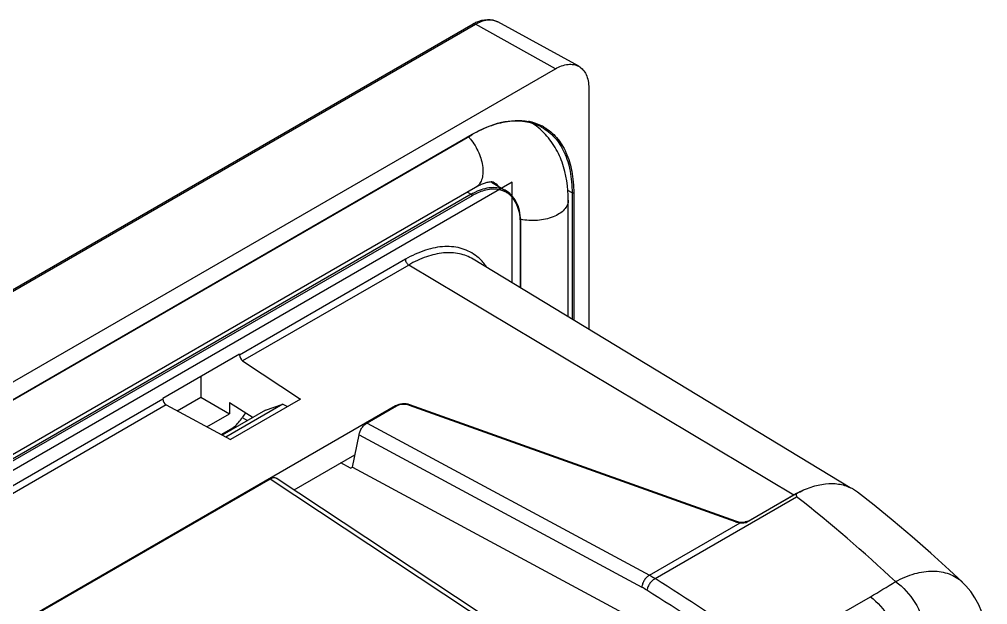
# Model space of a CAD drawing. Header units: millimetres. Extents: x 0 to 594, y 0 to 420.
# Drawn here: x 376.44 to 396.97, y 65.06 to 77.47 of the extents above; entities that cross this region are included whole.
import ezdxf

# ---------------------------------------------------------------- set-up
doc = ezdxf.new("R2010")
doc.units = ezdxf.units.MM
doc.header["$LTSCALE"] = 32.67
doc.linetypes.add('CENTER', pattern=[0.6, 0.375, -0.075, 0.075, -0.075])
doc.layers.get('0').update_dxf_attribs({"linetype": 'CONTINUOUS'})
for name, color, linetype in [('AUSFORMSCHRAEGEN', 7, 'CONTINUOUS'), ('FASEN', 7, 'CONTINUOUS'), ('KURVEN', 7, 'CONTINUOUS'), ('RUNDUNGEN', 7, 'CONTINUOUS')]:
    doc.layers.add(name, color=color, linetype=linetype)

msp = doc.modelspace()

# ---------------------------------------------------------------- linework, layer by layer
at = {"color": 7, "linetype": 'CONTINUOUS'}
for p, q in [((386.1112, 73.9034), (341.5636, 48.184)), ((388.0772, 71.1593), (388.0772, 73.6343))]:
    msp.add_line(p, q, dxfattribs=at)
for centre, radius, start, end in [((386.4743, 73.9982), 1.5204, 48.70857, 56.28615), ((385.081, 74.1907), 1.1807, 38.7782, 41.89619), ((386.4674, 73.9901), 1.5311, 46.37656, 48.71488)]:
    msp.add_arc(centre, radius, start, end, dxfattribs=at)
for points, knots in [([(388.0772, 73.6343), (388.0772, 73.9066), (388.0187, 74.3175), (387.7854, 74.8023), (387.6182, 75.0083), (387.5238, 75.0984)], [0, 0, 0, 0, 0.5094946, 0.7557914, 1, 1, 1, 1]), ([(386.0014, 74.9302), (386.0725, 74.8417), (386.1874, 74.6505), (386.2642, 74.3899), (386.2693, 74.1933), (386.2453, 74.0692), (386.1939, 73.9682), (386.1402, 73.9201), (386.1112, 73.9034)], [0, 0, 0, 0, 0.2994959, 0.5815717, 0.7056927, 0.8153758, 0.911811, 1, 1, 1, 1]), ([(386.4864, 74.0151), (386.4866, 74.0147), (386.4811, 74.0168), (386.4762, 74.0176), (386.451, 74.0208), (386.4163, 74.0186), (386.3602, 74.0097), (386.2892, 73.9885), (386.2031, 73.9534), (386.143, 73.9218), (386.1112, 73.9034)], [0, 0, 0, 0, 0.0029473, 0.0224299, 0.0717361, 0.1631854, 0.3018782, 0.4896396, 0.7233041, 1, 1, 1, 1]), ([(386.5107, 73.9822), (386.5069, 73.9889), (386.5049, 73.9949), (386.4829, 74.0199), (386.4864, 74.0151)], [0, 0, 0, 0, 0.5630919, 1, 1, 1, 1]), ([(388.0772, 73.6343), (388.0772, 73.5991), (388.0607, 73.5246), (387.9924, 73.4253), (387.8876, 73.3403), (387.6997, 73.2464), (387.4178, 73.1889), (387.1823, 73.2034), (387.0663, 73.2283)], [0, 0, 0, 0, 0.0875983, 0.1841429, 0.294781, 0.4203558, 0.7043187, 1, 1, 1, 1])]:
    msp.add_open_spline(points, degree=3, knots=knots, dxfattribs=at)
msp.add_open_spline([(386.5907, 73.9347), (386.5596, 73.9656), (386.5243, 73.9928), (386.4864, 74.0147)], degree=3, dxfattribs=at)
at = {"layer": 'AUSFORMSCHRAEGEN', "color": 7, "linetype": 'CONTINUOUS'}
for p, q in [((388.2983, 76.4737), (386.5793, 77.4177)), ((339.7213, 48.66), (387.8045, 76.4206)), ((388.5116, 76.0124), (388.5116, 70.896)), ((386.4471, 74.0193), (386.7666, 73.8256)), ((394.0584, 67.5335), (386.0594, 72.3826)), ((381.1053, 70.3695), (379.4777, 69.4298)), ((379.7838, 69.1648), (380.2845, 69.4539)), ((380.2845, 69.4539), (380.8909, 69.1038)), ((382.3951, 69.4149), (380.9102, 68.5576)), ((384.4157, 69.2731), (371.2123, 61.6501)), ((382.024, 69.309), (380.8131, 68.6099)), ((380.8909, 69.3432), (380.8909, 69.1038)), ((380.8909, 69.3432), (381.3931, 69.0265)), ((381.6568, 69.1787), (382.024, 69.309)), ((382.024, 69.309), (382.1214, 69.2569)), ((384.4157, 69.2543), (384.4157, 69.2731)), ((391.6204, 66.8148), (384.7072, 69.2823)), ((384.7196, 69.2823), (384.7196, 69.2926)), ((391.6328, 66.8252), (384.7196, 69.2926)), ((380.411, 68.8267), (380.8909, 69.1038)), ((381.6568, 69.1787), (380.74, 68.6494)), ((380.715, 68.6629), (380.9291, 68.7865)), ((382.2642, 67.4902), (383.5477, 68.2312)), ((383.4558, 67.9478), (383.2522, 68.0606)), ((392.8603, 67.378), (391.9367, 66.8447)), ((391.6328, 66.8252), (391.6328, 66.8148))]:
    msp.add_line(p, q, dxfattribs=at)
for centre, radius, start, end in [((381.8685, 68.5822), 0.8322, 139.3109, 147.97925), ((394.0074, 65.3916), 2.2938, 118.38167, 120.00577), ((393.9403, 65.517), 2.1515, 115.47153, 118.39592), ((391.7607, 67.1989), 0.3952, 256.79666, 262.54008), ((391.7642, 67.2257), 0.4222, 262.54494, 273.69182), ((391.7655, 67.2094), 0.4058, 273.65499, 279.37911), ((391.8126, 67.0603), 0.2487, 294.81686, 299.92566)]:
    msp.add_arc(centre, radius, start, end, dxfattribs=at)
for centre, major_axis, start_param in [((384.5925, 69.1675), (0.25, -0.0038), 1.0464697), ((384.5928, 69.1697), (0.225, -0.0035), 1.0464602)]:
    msp.add_ellipse(centre, major_axis=major_axis, ratio=0.5873314, start_param=start_param, end_param=2.365231, dxfattribs=at)
for points, knots in [([(387.8045, 76.4206), (387.8861, 76.4677), (388.016, 76.5199), (388.19, 76.5175), (388.2653, 76.4918), (388.2983, 76.4737)], [0, 0, 0, 0, 0.5474321, 0.7816047, 1, 1, 1, 1]), ([(388.2983, 76.4737), (388.3321, 76.4551), (388.3957, 76.4037), (388.4635, 76.2956), (388.5037, 76.1615), (388.5116, 76.0638), (388.5116, 76.0124)], [0, 0, 0, 0, 0.2178318, 0.4506545, 0.7098256, 1, 1, 1, 1]), ([(380.9291, 68.7865), (380.9513, 68.7993), (381.0433, 68.8629), (381.1172, 68.9506), (381.1629, 69.0235)], [0, 0, 0, 0, 0.2296006, 1, 1, 1, 1]), ([(391.917, 66.8345), (391.9106, 66.8316), (391.8831, 66.8201), (391.854, 66.8127), (391.8316, 66.809)], [0, 0, 0, 0, 0.2379919, 1, 1, 1, 1])]:
    msp.add_open_spline(points, degree=3, knots=knots, dxfattribs=at)
msp.add_open_spline([(391.6704, 66.8141), (391.6577, 66.8171), (391.6451, 66.8208), (391.6328, 66.8252)], degree=3, dxfattribs=at)
at = {"layer": 'FASEN', "color": 7, "linetype": 'CONTINUOUS'}
msp.add_line((383.4558, 67.9478), (383.5008, 67.9738), dxfattribs=at)
at = {"layer": 'KURVEN', "color": 7, "linetype": 'CENTER'}
for p, q in [((386.8864, 74.014), (368.1243, 63.1818)), ((386.8864, 71.8812), (386.8864, 74.014))]:
    msp.add_line(p, q, dxfattribs=at)
at = {"layer": 'RUNDUNGEN', "color": 7, "linetype": 'CONTINUOUS'}
for p, q in [((337.9742, 49.6105), (386.0575, 77.3712)), ((338.023, 49.6063), (386.1062, 77.3669)), ((387.8045, 76.4206), (386.1062, 77.3669)), ((341.4838, 49.3006), (386.0316, 75.02)), ((341.489, 49.312), (386.0367, 75.0314)), ((386.0194, 73.7578), (341.4716, 48.0384)), ((386.0367, 73.7274), (341.489, 48.008)), ((385.9406, 73.8049), (386.0194, 73.7578)), ((388.1574, 73.7867), (388.0687, 73.8361)), ((388.1574, 73.7867), (388.1574, 71.1108)), ((388.1924, 73.7868), (388.1924, 71.0895)), ((387.0631, 71.7741), (387.0631, 73.1348)), ((387.0704, 71.7697), (387.0704, 73.145)), ((384.6225, 72.3803), (381.1053, 70.3497)), ((384.692, 72.2586), (381.1711, 70.2258)), ((392.8603, 67.378), (384.692, 72.2586)), ((381.1053, 70.3497), (381.1053, 70.3695)), ((381.1711, 70.2258), (382.3951, 69.4149)), ((380.2845, 69.8956), (380.2845, 69.4539)), ((379.4777, 69.41), (370.2335, 64.0729)), ((379.4777, 69.4298), (379.4777, 69.41)), ((379.5508, 69.2903), (370.2994, 63.9491)), ((379.5508, 69.2903), (380.9102, 68.5576)), ((384.4337, 69.2647), (383.812, 68.9058)), ((381.1629, 69.0235), (381.2749, 68.9582)), ((383.812, 68.9058), (389.7976, 65.6795)), ((380.9291, 68.7865), (380.9521, 68.7718)), ((383.5008, 67.9738), (383.6412, 68.6563)), ((383.6412, 68.6563), (389.6339, 65.4262)), ((383.5, 67.9733), (391.5915, 63.6129)), ((381.7561, 67.7189), (372.9049, 62.6086)), ((387.1457, 64.1484), (381.7561, 67.7189)), ((387.2805, 64.167), (381.8853, 67.7412)), ((392.9154, 67.411), (391.8559, 66.8002)), ((389.9185, 65.6083), (392.9202, 67.3413)), ((389.7976, 65.6795), (391.7256, 66.7926)), ((396.4334, 65.5336), (396.434, 65.5331)), ((393.4877, 64.6488), (394.4827, 65.2232))]:
    msp.add_line(p, q, dxfattribs=at)
for points in [[(396.434, 65.5331), (396.1533, 65.7942), (395.7629, 66.1473), (395.3678, 66.4929), (394.968, 66.8312), (394.5637, 67.162), (394.209, 67.4431)], [(396.9703, 64.2101), (396.963, 64.3481), (396.939, 64.5429), (396.9001, 64.7249), (396.8472, 64.895), (396.7809, 65.0534), (396.7021, 65.1999), (396.6116, 65.3342), (396.5101, 65.4562), (396.4334, 65.5337)]]:
    msp.add_lwpolyline(points, dxfattribs=at)
for centre, radius, start, end in [((386.481, 76.6394), 0.8455, 114.55603, 120.06122), ((387.0202, 74.2004), 1.1236, 77.00802, 79.08719), ((387.0325, 74.2507), 1.0718, 68.68037, 77.04674), ((387.0486, 74.2942), 1.0254, 60.01959, 68.63392), ((387.4464, 72.5694), 2.8297, 119.79461, 119.99986), ((386.6656, 72.6412), 1.2901, 114.93505, 120.06018), ((386.6162, 72.7447), 1.1754, 113.63109, 114.87587), ((386.5179, 73.3749), 0.4898, 60.9028, 69.71661), ((386.5177, 73.3759), 0.489, 50.28242, 60.83165), ((385.711, 73.1348), 1.3521, 359.99959, 0.42757), ((393.6984, 66.7903), 0.8288, 58.72773, 64.14556), ((393.6952, 66.7855), 0.8345, 51.99955, 58.7063), ((373.6964, 42.8026), 31.1722, 46.84817, 51.92466), ((361.4377, 20.5593), 53.2969, 55.07123, 57.69819), ((385.7597, 80.3327), 17.4467, 299.99864, 302.04309), ((388.9662, 64.1597), 1.4318, 57.14011, 62.20503), ((361.4051, 20.5278), 53.0394, 55.07554, 57.70482)]:
    msp.add_arc(centre, radius, start, end, dxfattribs=at)
for centre, major_axis, ratio, start_param, end_param in [((381.1723, 70.3067), (-0.0462, 0.0887), 0.5463818, 0.808982, 2.362325), ((379.5521, 69.3713), (-0.0541, 0.0842), 0.606731, 7.0395211, 8.5928641)]:
    msp.add_ellipse(centre, major_axis=major_axis, ratio=ratio, start_param=start_param, end_param=end_param, dxfattribs=at)
for points, knots in [([(386.1062, 77.3669), (386.1844, 77.412), (386.3088, 77.462), (386.4756, 77.4597), (386.5478, 77.435), (386.5793, 77.4177)], [0, 0, 0, 0, 0.5474316, 0.7816047, 1, 1, 1, 1]), ([(386.1296, 77.4084), (386.203, 77.4418), (386.3553, 77.4861), (386.5148, 77.4531), (386.5793, 77.4177)], [0, 0, 0, 0, 0.5227923, 1, 1, 1, 1]), ([(386.0575, 77.3712), (386.0607, 77.373), (386.0768, 77.3789), (386.0948, 77.3733), (386.1062, 77.3669)], [0, 0, 0, 0, 0.2217751, 1, 1, 1, 1]), ([(386.0367, 75.0314), (386.2315, 75.1439), (386.6172, 75.3132), (387.0458, 75.3397), (387.2329, 75.3037)], [0, 0, 0, 0, 0.5413329, 1, 1, 1, 1]), ([(387.5124, 75.1814), (387.4148, 75.235), (387.1915, 75.3115), (386.8221, 75.3173), (386.4274, 75.2212), (386.17, 75.0993), (386.0404, 75.025)], [0, 0, 0, 0, 0.2165688, 0.4495742, 0.7093387, 1, 1, 1, 1]), ([(387.5124, 75.1814), (387.6147, 75.1252), (387.8069, 74.9698), (388.0118, 74.6428), (388.1336, 74.2376), (388.1574, 73.9422), (388.1574, 73.7867)], [0, 0, 0, 0, 0.2178259, 0.4506758, 0.7097937, 1, 1, 1, 1]), ([(387.561, 75.1824), (387.6616, 75.1244), (387.8498, 74.9662), (388.05, 74.6387), (388.1691, 74.2351), (388.1924, 73.9414), (388.1924, 73.7868)], [0, 0, 0, 0, 0.2177723, 0.4509559, 0.7101942, 1, 1, 1, 1]), ([(386.1582, 73.7891), (386.148, 73.7847), (386.1067, 73.7658), (386.0665, 73.7445), (386.0367, 73.7274)], [0, 0, 0, 0, 0.2443463, 1, 1, 1, 1]), ([(386.7666, 73.8256), (386.7253, 73.8506), (386.6324, 73.8894), (386.4171, 73.9132), (386.2507, 73.8678), (386.145, 73.8216)], [0, 0, 0, 0, 0.2252486, 0.4618155, 1, 1, 1, 1]), ([(386.6877, 73.8343), (386.6094, 73.8633), (386.4229, 73.8814), (386.2469, 73.8282), (386.1582, 73.7891)], [0, 0, 0, 0, 0.4626246, 1, 1, 1, 1]), ([(387.0704, 73.145), (387.0704, 73.2192), (387.0592, 73.3607), (387.0024, 73.5562), (386.9063, 73.7169), (386.8155, 73.796), (386.7666, 73.8256)], [0, 0, 0, 0, 0.2864298, 0.5447787, 0.7794539, 1, 1, 1, 1]), ([(387.063, 73.1449), (387.0621, 73.2661), (387.033, 73.4908), (386.9077, 73.6877), (386.8302, 73.752)], [0, 0, 0, 0, 0.5461656, 1, 1, 1, 1]), ([(386.1402, 72.4392), (386.0485, 72.5126), (385.8287, 72.6281), (385.4438, 72.669), (385.0281, 72.5846), (384.7583, 72.4587), (384.6225, 72.3803)], [0, 0, 0, 0, 0.2189044, 0.4497321, 0.7077869, 1, 1, 1, 1]), ([(386.0594, 72.3826), (385.9702, 72.4366), (385.7641, 72.5159), (385.4195, 72.5284), (385.0516, 72.4416), (384.8124, 72.328), (384.692, 72.2586)], [0, 0, 0, 0, 0.2178267, 0.4506769, 0.7097945, 1, 1, 1, 1]), ([(384.6225, 72.3803), (384.6225, 72.3564), (384.6388, 72.3089), (384.6714, 72.2709), (384.692, 72.2586)], [0, 0, 0, 0, 0.4988738, 1, 1, 1, 1]), ([(386.3521, 72.2067), (386.3371, 72.2291), (386.2755, 72.3143), (386.2013, 72.3905), (386.1402, 72.4392)], [0, 0, 0, 0, 0.256688, 1, 1, 1, 1]), ([(383.6412, 68.6563), (383.6465, 68.6819), (383.6588, 68.7347), (383.6962, 68.8071), (383.7484, 68.8669), (383.7914, 68.8939), (383.812, 68.9058)], [0, 0, 0, 0, 0.250694, 0.5167348, 0.7728474, 1, 1, 1, 1]), ([(381.7561, 67.7189), (381.7782, 67.7316), (381.8176, 67.7556), (381.8686, 67.7522), (381.8853, 67.7412)], [0, 0, 0, 0, 0.5603478, 1, 1, 1, 1]), ([(392.9154, 67.411), (393.0155, 67.4656), (393.2143, 67.5556), (393.5185, 67.6279), (393.8052, 67.627), (393.9814, 67.5741), (394.0598, 67.5361)], [0, 0, 0, 0, 0.2867328, 0.5457688, 0.7806985, 1, 1, 1, 1]), ([(392.9154, 67.411), (392.9134, 67.3996), (392.9079, 67.3762), (392.9142, 67.3518), (392.9202, 67.3413)], [0, 0, 0, 0, 0.4893644, 1, 1, 1, 1]), ([(391.6204, 66.8148), (391.6285, 66.8119), (391.6628, 66.8011), (391.6985, 66.7949), (391.7256, 66.7926)], [0, 0, 0, 0, 0.2413407, 1, 1, 1, 1]), ([(391.7256, 66.7926), (391.7584, 66.7899), (391.8024, 66.7906), (391.8455, 66.7973), (391.8559, 66.7994)], [0, 0, 0, 0, 0.7550502, 1, 1, 1, 1]), ([(395.0161, 65.544), (395.1463, 65.6141), (395.4046, 65.724), (395.7985, 65.7869), (396.1565, 65.7303), (396.3539, 65.6083), (396.4334, 65.5336)], [0, 0, 0, 0, 0.2939475, 0.5530166, 0.7831564, 1, 1, 1, 1]), ([(389.7976, 65.6795), (389.7781, 65.667), (389.737, 65.6383), (389.6875, 65.5774), (389.6516, 65.5046), (389.6392, 65.4518), (389.6339, 65.4262)], [0, 0, 0, 0, 0.2235334, 0.4797617, 0.7479178, 1, 1, 1, 1]), ([(389.9185, 65.6083), (389.8986, 65.5959), (389.8568, 65.5678), (389.8049, 65.5088), (389.7653, 65.4385), (389.7499, 65.3871), (389.7431, 65.3623)], [0, 0, 0, 0, 0.2259714, 0.4841657, 0.7516529, 1, 1, 1, 1]), ([(389.7977, 65.6796), (389.8077, 65.6742), (389.8486, 65.6515), (389.8886, 65.6272), (389.9185, 65.6083)], [0, 0, 0, 0, 0.2436245, 1, 1, 1, 1]), ([(395.0162, 65.5441), (395.1823, 65.4294), (395.4571, 65.119), (395.6129, 64.7346), (395.641, 64.5353)], [0, 0, 0, 0, 0.500721, 1, 1, 1, 1]), ([(394.4827, 65.2232), (394.6398, 65.1074), (394.8999, 64.799), (395.0488, 64.425), (395.0795, 64.2297)], [0, 0, 0, 0, 0.4968968, 1, 1, 1, 1])]:
    msp.add_open_spline(points, degree=3, knots=knots, dxfattribs=at)
for points in [[(386.0367, 75.0314), (386.0367, 75.0272), (386.0352, 75.0221), (386.0316, 75.02)], [(386.0367, 73.7274), (386.0367, 73.7391), (386.0294, 73.7518), (386.0194, 73.7578)], [(388.1924, 73.7868), (388.1823, 73.781), (388.1676, 73.781), (388.1574, 73.7867)], [(387.0631, 73.1348), (387.0667, 73.1369), (387.0704, 73.1408), (387.0704, 73.145)]]:
    msp.add_open_spline(points, degree=3, dxfattribs=at)

doc.saveas('drawing.dxf')
